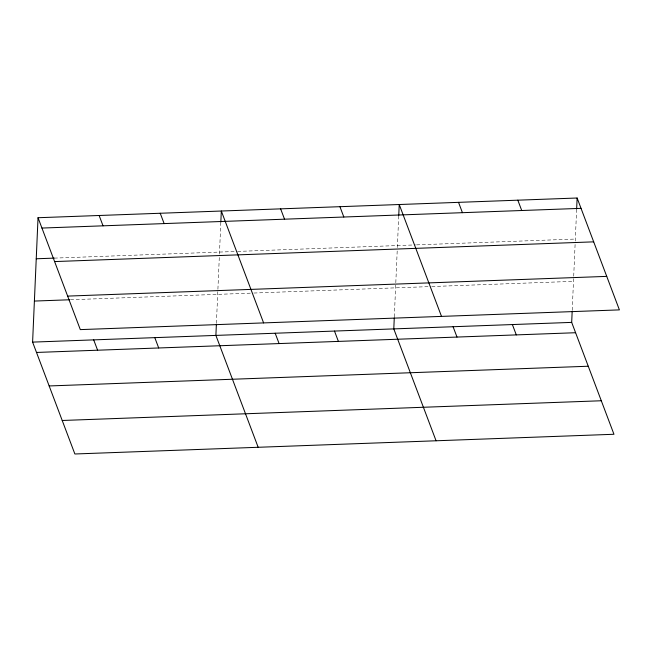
<?xml version="1.0" encoding="UTF-8"?>
<svg xmlns="http://www.w3.org/2000/svg" width="652" height="652" viewBox="0 0 652 652"><rect width="100%" height="100%" fill="white"/><g stroke="black" fill="none" stroke-linecap="round" stroke-linejoin="round"><path stroke-width="0.49" stroke-dasharray="3.26 2.44" d="M216.415 323.392L219.398 255.095M219.447 254.084L220.841 222.039M394.313 316.888L397.296 248.583M397.345 247.581L398.747 215.527M572.212 310.376L575.203 242.079M575.243 241.069L576.645 209.023M54.271 258.119L236.619 251.444M237.621 251.411L415.52 244.899M416.53 244.867L575.333 239.056M70.449 299.749L252.862 293.074M253.864 293.033L430.76 286.562M431.763 286.53L573.483 281.346"/><path stroke-width="0.98" d="M572.171 311.379L571.69 322.39L613.964 434.273L74.874 453.988L32.6 342.113L38.036 217.727L577.126 198.012L619.4 309.887L80.31 329.61L38.036 217.727M216.374 324.394L215.893 335.405L258.168 447.288M220.841 222.039L221.321 211.028L263.604 322.903M394.273 317.883L393.792 328.901L436.066 440.776M398.747 215.527L399.228 204.516L441.502 316.399M576.645 209.023L577.126 198.012M41.94 228.061L581.03 208.347M36.243 258.779L54.271 258.119M54.605 261.574L593.695 241.851M67.645 296.098L606.735 276.383M34.393 301.061L69.446 299.781M32.6 342.113L571.69 322.39M36.504 352.447L575.594 332.724M49.169 385.951L588.259 366.237M62.217 420.483L601.299 400.76M517.827 200.18L521.73 210.514M512.39 324.557L516.294 334.892M458.527 202.348L462.431 212.682M453.091 326.733L456.995 337.068M339.928 206.684L343.832 217.018M334.492 331.069L338.396 341.403M280.629 208.852L284.533 219.194M275.193 333.237L279.097 343.571M160.229 213.261L164.133 223.595M154.793 337.638L158.697 347.972M99.128 215.494L103.04 225.828M93.701 339.879L97.604 350.214"/></g></svg>
